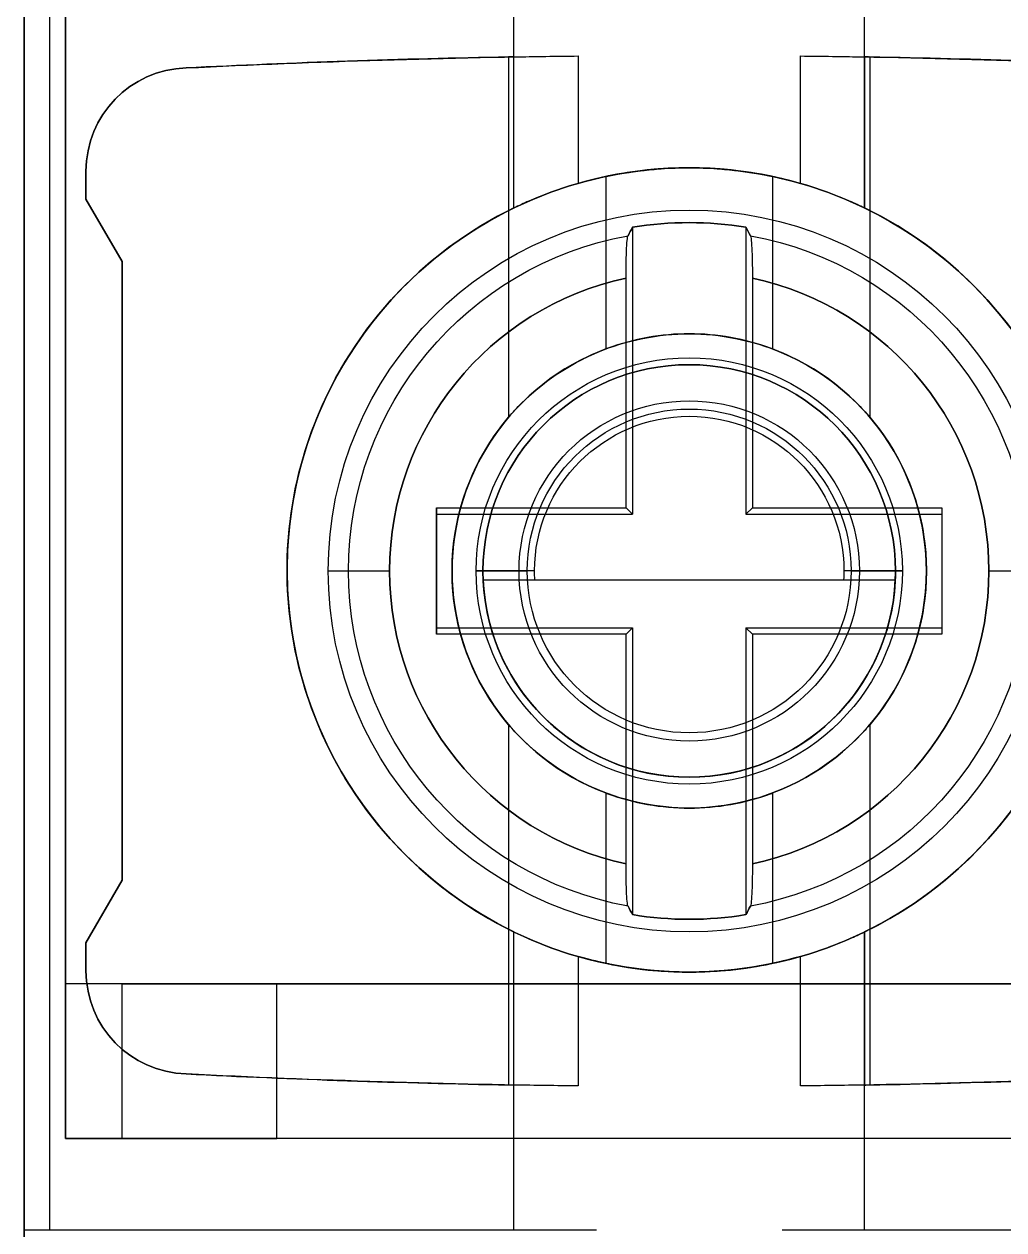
# Model space of a CAD drawing. Header units: inches. Extents: x 0 to 92454, y -34894 to 11.
# Drawn here: x 3.6594 to 4.0335, y 0.2598 to 0.7202 of the extents above; entities that cross this region are included whole.
import ezdxf

# ---------------------------------------------------------------- set-up
doc = ezdxf.new("R2010")
doc.units = ezdxf.units.IN
doc.header["$MEASUREMENT"] = 0

# ---------------------------------------------------------------- blocks, each defined once
blk = doc.blocks.new('2023_07_21_11_46_31_0481')
at = {"color": 7}
for p, q in [((92.95, 23.15, 88.2), (92.95, 12.905, 88.2)), ((93.35, 23.15, 99.989), (93.35, 10.485, 99.989)), ((97.649, 17.974, 103.986), (97.649, 14.481, 103.986)), ((97.7, 16.51, 104.011), (97.7, 17.975, 104.011)), ((97.7, 17.975, 104.011), (97.7, 17.975, 102.1)), ((101.1, 17.975, 102.1), (101.1, 17.975, 104.011)), ((101.1, 17.975, 104.011), (101.1, 16.51, 104.011)), ((101.151, 17.974, 103.986), (101.151, 14.481, 103.986)), ((94.521, 17.868, 102.463), (94.521, 17.868, 100.42)), ((94.521, 17.868, 102.463), (94.521, 17.868, 100.42)), ((93.55, 16.868, 101.99), (93.55, 16.868, 99.99)), ((98.591, 16.815, 102.219), (98.591, 15.143, 102.219)), ((100.209, 16.815, 102.219), (100.209, 15.143, 102.219)), ((97.7, 16.51, 104.011), (97.7, 16.51, 106.4)), ((101.1, 16.51, 106.4), (101.1, 16.51, 104.011)), ((98.85, 16.322, 105.8), (98.85, 13.54, 105.8)), ((99.95, 16.322, 105.8), (99.95, 13.54, 105.8)), ((98.787, 13.603, 107), (98.787, 15.831, 107)), ((100.013, 15.831, 107), (100.013, 13.603, 107)), ((96.95, 12.377, 107), (96.95, 13.603, 107)), ((96.95, 13.603, 107), (98.787, 13.603, 107)), ((100.013, 13.603, 107), (101.85, 13.603, 107)), ((101.85, 13.603, 107), (101.85, 12.377, 107)), ((96.95, 13.54, 105.8), (98.85, 13.54, 105.8)), ((96.95, 13.54, 105.8), (96.95, 12.44, 105.8)), ((99.95, 13.54, 105.8), (101.85, 13.54, 105.8)), ((101.85, 13.54, 105.8), (101.85, 12.44, 105.8)), ((95.5, 13, 106.4), (95.5, 13, 124.1)), ((95.5, 13, 106.4), (95.5, 13, 124.1)), ((95.9, 12.99, 104.4), (96.096, 12.99, 106.635)), ((95.9, 12.99, 104.4), (96.096, 12.99, 106.635)), ((97.1, 12.99, 101.56), (97.1, 12.99, 103.719)), ((97.1, 12.99, 101.56), (97.1, 12.99, 103.719)), ((97.83, 12.99, 100.8), (97.333, 12.99, 101.56)), ((97.333, 12.99, 101.56), (97.75, 12.99, 101.8)), ((97.333, 12.99, 101.56), (97.75, 12.99, 101.8)), ((97.83, 12.99, 100.8), (97.333, 12.99, 101.56)), ((97.4, 12.99, 100.552), (97.83, 12.99, 100.8)), ((97.4, 12.99, 99.989), (97.4, 12.99, 100.552)), ((97.9, 12.99, 93.4), (97.4, 12.99, 93.689)), ((97.4, 12.99, 93.689), (97.4, 12.99, 98.489)), ((97.4, 12.99, 93.689), (97.4, 12.99, 98.489)), ((97.9, 12.99, 93.4), (97.4, 12.99, 93.689)), ((97.4, 12.99, 99.989), (97.4, 12.99, 100.552)), ((97.4, 12.99, 100.552), (97.83, 12.99, 100.8)), ((97.75, 12.99, 101.8), (97.75, 12.99, 104.4)), ((97.75, 12.99, 101.8), (97.75, 12.99, 104.4)), ((97.9, 12.99, 91.4), (97.9, 12.99, 93.4)), ((97.9, 12.99, 91.4), (97.9, 12.99, 93.4)), ((100.9, 12.99, 93.4), (100.9, 12.99, 91.4)), ((101.4, 12.99, 93.689), (100.9, 12.99, 93.4)), ((101.4, 12.99, 93.689), (100.9, 12.99, 93.4)), ((100.9, 12.99, 93.4), (100.9, 12.99, 91.4)), ((100.97, 12.99, 100.8), (101.4, 12.99, 100.552)), ((101.467, 12.99, 101.56), (100.97, 12.99, 100.8)), ((101.467, 12.99, 101.56), (100.97, 12.99, 100.8)), ((100.97, 12.99, 100.8), (101.4, 12.99, 100.552)), ((101.05, 12.99, 104.4), (101.05, 12.99, 101.8)), ((101.05, 12.99, 101.8), (101.467, 12.99, 101.56)), ((101.05, 12.99, 101.8), (101.467, 12.99, 101.56)), ((101.05, 12.99, 104.4), (101.05, 12.99, 101.8)), ((101.4, 12.99, 100.552), (101.4, 12.99, 99.989)), ((101.4, 12.99, 98.489), (101.4, 12.99, 93.689)), ((101.4, 12.99, 98.489), (101.4, 12.99, 93.689)), ((101.4, 12.99, 100.552), (101.4, 12.99, 99.989)), ((101.7, 12.99, 103.719), (101.7, 12.99, 101.56)), ((101.7, 12.99, 103.719), (101.7, 12.99, 101.56)), ((92.95, 12.905, 94.9), (92.95, 5.905, 94.9)), ((97.402, 12.905, 94.9), (97.402, 12.905, 93.689)), ((97.902, 12.905, 93.4), (97.902, 12.905, 91.4)), ((100.898, 12.905, 91.4), (100.898, 12.905, 93.4)), ((101.398, 12.905, 93.689), (101.398, 12.905, 94.9)), ((96.95, 12.44, 105.8), (98.85, 12.44, 105.8)), ((98.85, 12.44, 105.8), (98.85, 9.658, 105.8)), ((99.95, 12.44, 105.8), (99.95, 9.658, 105.8)), ((99.95, 12.44, 105.8), (101.85, 12.44, 105.8)), ((98.787, 12.377, 107), (96.95, 12.377, 107)), ((98.787, 10.149, 107), (98.787, 12.377, 107)), ((101.85, 12.377, 107), (100.013, 12.377, 107)), ((100.013, 12.377, 107), (100.013, 10.149, 107)), ((97.649, 11.499, 103.986), (97.649, 8.006, 103.986)), ((101.151, 11.499, 103.986), (101.151, 8.006, 103.986)), ((98.591, 10.837, 102.219), (98.591, 9.185, 102.219)), ((100.209, 10.837, 102.219), (100.209, 9.185, 102.219)), ((97.7, 9.49, 106.4), (97.7, 9.49, 104.011)), ((97.7, 8.005, 104.011), (97.7, 9.49, 104.011)), ((101.1, 9.49, 104.011), (101.1, 9.49, 106.4)), ((101.1, 9.49, 104.011), (101.1, 8.005, 104.011)), ((93.55, 9.112, 101.99), (93.55, 9.112, 99.99)), ((105.45, 8.985, 96.989), (93.35, 8.985, 96.989)), ((93.9, 7.485, 96.489), (93.9, 8.985, 96.489)), ((95.4, 7.485, 94.9), (95.4, 8.985, 94.9)), ((95.4, 8.985, 94.9), (103.4, 8.985, 94.9)), ((95.4, 7.485, 94.989), (95.4, 8.985, 94.989)), ((94.521, 8.112, 102.463), (94.521, 8.112, 100.42)), ((94.521, 8.112, 102.463), (94.521, 8.112, 100.42)), ((97.7, 8.005, 102.1), (97.7, 8.005, 104.011)), ((101.1, 8.005, 104.011), (101.1, 8.005, 102.1)), ((105.45, 7.485, 96.989), (93.35, 7.485, 96.989)), ((103.4, 7.485, 94.9), (95.4, 7.485, 94.9)), ((98.5, 6.6, 119.7), (98.5, 6.6, 102.1)), ((100.3, 6.6, 119.7), (100.3, 6.6, 102.1))]:
    blk.add_line(p, q, dxfattribs=at)
at = {"color": 7, "extrusion": (0, 0, -1)}
for p, q in [((92.95, 6.6, 100.333), (92.95, 23.15, 100.333)), ((93.2, 6.6, 106.4), (93.2, 23.15, 106.4)), ((93.2, 6.6, 100.333), (93.2, 23.15, 100.333)), ((93.35, 10.485, 98.489), (93.35, 23.15, 98.489)), ((97.7, 17.975, 102.1), (97.7, 23.15, 102.1)), ((97.7, 16.51, 106.4), (97.7, 23.15, 106.4)), ((101.1, 17.975, 102.1), (101.1, 23.15, 102.1)), ((101.1, 16.51, 106.4), (101.1, 23.15, 106.4)), ((98.322, 17.984, 102.1), (98.322, 16.748, 102.1)), ((100.478, 16.748, 102.1), (100.478, 17.984, 102.1)), ((97.902, 12.905, 91.4), (100.898, 12.905, 91.4)), ((97.7, 6.6, 106.4), (97.7, 9.49, 106.4)), ((101.1, 6.6, 106.4), (101.1, 9.49, 106.4)), ((98.322, 9.252, 102.1), (98.322, 7.996, 102.1)), ((100.478, 7.996, 102.1), (100.478, 9.252, 102.1)), ((93.9, 8.985, 96.489), (93.35, 8.985, 96.489)), ((93.35, 8.985, 96.489), (93.35, 7.485, 96.489)), ((93.9, 7.485, 96.489), (93.9, 8.985, 96.489)), ((97.7, 6.6, 102.1), (97.7, 8.005, 102.1)), ((101.1, 6.6, 102.1), (101.1, 8.005, 102.1)), ((93.35, 7.485, 96.489), (93.9, 7.485, 96.489)), ((92.95, 6.6, 100.333), (93.2, 6.6, 100.333)), ((92.95, 3.9, 119.7), (92.95, 6.6, 119.7)), ((92.95, 6.6, 119.7), (98.5, 6.6, 119.7)), ((93.2, 6.6, 106.4), (97.7, 6.6, 106.4)), ((97.7, 6.6, 102.1), (98.5, 6.6, 102.1)), ((100.3, 6.6, 102.1), (101.1, 6.6, 102.1)), ((100.3, 6.6, 119.7), (105.9, 6.6, 119.7)), ((101.1, 6.6, 106.4), (105.6, 6.6, 106.4))]:
    blk.add_line(p, q, dxfattribs=at)
at = {"color": 7, "extrusion": (1, 0, 0)}
for p, q in [((92.95, 23.15, 88.2), (92.95, 12.905, 88.2)), ((92.95, 6.6, 100.333), (92.95, 23.15, 100.333)), ((93.2, 6.6, 100.333), (93.2, 23.15, 100.333)), ((93.2, 6.6, 106.4), (93.2, 23.15, 106.4)), ((101.1, 17.975, 102.1), (101.1, 23.15, 102.1)), ((101.1, 16.51, 106.4), (101.1, 23.15, 106.4)), ((101.1, 17.975, 102.1), (101.1, 17.975, 104.011)), ((101.1, 17.975, 104.011), (101.1, 16.51, 104.011)), ((101.1, 16.51, 106.4), (101.1, 16.51, 104.011)), ((96.95, 12.377, 107), (96.95, 13.603, 107)), ((96.95, 13.603, 107), (96.95, 13.54, 105.8)), ((96.95, 13.54, 105.8), (96.95, 12.44, 105.8)), ((92.95, 12.905, 88.2), (92.95, 12.905, 94.9)), ((92.95, 12.905, 94.9), (92.95, 5.905, 94.9)), ((96.95, 12.44, 105.8), (96.95, 12.377, 107)), ((101.1, 9.49, 104.011), (101.1, 8.005, 104.011)), ((101.1, 9.49, 104.011), (101.1, 9.49, 106.4)), ((101.1, 6.6, 106.4), (101.1, 9.49, 106.4)), ((101.1, 6.6, 102.1), (101.1, 8.005, 102.1)), ((101.1, 8.005, 104.011), (101.1, 8.005, 102.1)), ((92.95, 6.6, 119.7), (92.95, 6.6, 100.333)), ((92.95, 3.9, 119.7), (92.95, 6.6, 119.7)), ((93.2, 6.6, 100.333), (93.2, 6.6, 106.4)), ((101.1, 6.6, 102.1), (101.1, 6.6, 106.4))]:
    blk.add_line(p, q, dxfattribs=at)
at = {"color": 7, "extrusion": (-1, 0, 0)}
for p, q in [((93.35, 10.485, 98.489), (93.35, 23.15, 98.489)), ((93.35, 23.15, 99.989), (93.35, 10.485, 99.989)), ((97.7, 16.51, 106.4), (97.7, 23.15, 106.4)), ((97.7, 17.975, 102.1), (97.7, 23.15, 102.1)), ((97.7, 17.975, 104.011), (97.7, 17.975, 102.1)), ((97.7, 16.51, 104.011), (97.7, 17.975, 104.011)), ((93.55, 16.596, 99.99), (93.55, 16.868, 99.99)), ((93.55, 16.868, 101.99), (93.55, 16.596, 101.99)), ((93.55, 16.868, 101.99), (93.55, 16.868, 99.99)), ((93.55, 16.596, 101.99), (93.55, 16.596, 99.99)), ((97.7, 16.51, 104.011), (97.7, 16.51, 106.4)), ((93.9, 9.99, 100.145), (93.9, 15.99, 100.145)), ((93.9, 15.99, 102.16), (93.9, 9.99, 102.16)), ((93.9, 15.99, 102.16), (93.9, 15.99, 100.145)), ((101.85, 13.603, 107), (101.85, 12.377, 107)), ((101.85, 13.603, 107), (101.85, 13.54, 105.8)), ((101.85, 13.54, 105.8), (101.85, 12.44, 105.8)), ((101.85, 12.44, 105.8), (101.85, 12.377, 107)), ((93.9, 9.99, 102.16), (93.9, 9.99, 100.145)), ((97.7, 8.005, 104.011), (97.7, 9.49, 104.011)), ((97.7, 6.6, 106.4), (97.7, 9.49, 106.4)), ((97.7, 9.49, 106.4), (97.7, 9.49, 104.011)), ((93.55, 9.112, 99.99), (93.55, 9.384, 99.99)), ((93.55, 9.384, 101.99), (93.55, 9.112, 101.99)), ((93.55, 9.384, 101.99), (93.55, 9.384, 99.99)), ((93.55, 9.112, 101.99), (93.55, 9.112, 99.99)), ((93.35, 8.985, 96.489), (93.35, 8.985, 96.989)), ((93.35, 8.985, 96.489), (93.35, 7.485, 96.489)), ((95.4, 7.485, 94.9), (95.4, 8.985, 94.9)), ((95.4, 7.485, 94.989), (95.4, 8.985, 94.989)), ((95.4, 8.985, 94.9), (95.4, 8.985, 94.989)), ((97.7, 8.005, 102.1), (97.7, 8.005, 104.011)), ((97.7, 6.6, 102.1), (97.7, 8.005, 102.1)), ((93.35, 7.485, 96.989), (93.35, 7.485, 96.489)), ((95.4, 7.485, 94.989), (95.4, 7.485, 94.9)), ((97.7, 6.6, 106.4), (97.7, 6.6, 102.1))]:
    blk.add_line(p, q, dxfattribs=at)
at = {"color": 7, "extrusion": (-0.43787, 0, 0.899038)}
for p, q in [((97.649, 17.974, 103.986), (97.649, 14.481, 103.986)), ((93.55, 16.868, 101.99), (93.55, 16.596, 101.99)), ((93.55, 16.596, 101.99), (93.9, 15.99, 102.16)), ((93.9, 15.99, 102.16), (93.9, 9.99, 102.16)), ((97.649, 11.499, 103.986), (97.649, 8.006, 103.986)), ((93.9, 9.99, 102.16), (93.55, 9.384, 101.99)), ((93.55, 9.384, 101.99), (93.55, 9.112, 101.99))]:
    blk.add_line(p, q, dxfattribs=at)
at = {"color": 7, "extrusion": (0.404415, 0, -0.914575)}
for p, q in [((98.322, 17.984, 102.1), (98.322, 16.748, 102.1)), ((93.55, 16.596, 99.99), (93.55, 16.868, 99.99)), ((98.591, 16.815, 102.219), (98.591, 15.143, 102.219)), ((93.9, 15.99, 100.145), (93.55, 16.596, 99.99)), ((93.9, 9.99, 100.145), (93.9, 15.99, 100.145)), ((98.591, 10.837, 102.219), (98.591, 9.185, 102.219)), ((93.55, 9.384, 99.99), (93.9, 9.99, 100.145)), ((93.55, 9.112, 99.99), (93.55, 9.384, 99.99)), ((98.322, 9.252, 102.1), (98.322, 7.996, 102.1))]:
    blk.add_line(p, q, dxfattribs=at)
at = {"color": 7, "extrusion": (-0.404415, 0, -0.914575)}
for p, q in [((100.478, 16.748, 102.1), (100.478, 17.984, 102.1)), ((100.209, 16.815, 102.219), (100.209, 15.143, 102.219)), ((100.209, 10.837, 102.219), (100.209, 9.185, 102.219)), ((100.478, 7.996, 102.1), (100.478, 9.252, 102.1))]:
    blk.add_line(p, q, dxfattribs=at)
at = {"color": 7, "extrusion": (0.43787, 0, 0.899038)}
for p, q in [((101.151, 17.974, 103.986), (101.151, 14.481, 103.986)), ((101.151, 11.499, 103.986), (101.151, 8.006, 103.986))]:
    blk.add_line(p, q, dxfattribs=at)
at = {"color": 7, "extrusion": (-0.866025, -0.5, 0)}
for p, q in [((93.9, 15.99, 100.145), (93.55, 16.596, 99.99)), ((93.55, 16.596, 101.99), (93.9, 15.99, 102.16)), ((93.55, 16.596, 101.99), (93.55, 16.596, 99.99)), ((93.9, 15.99, 102.16), (93.9, 15.99, 100.145))]:
    blk.add_line(p, q, dxfattribs=at)
at = {"color": 7, "extrusion": (0.99863, 0, 0.052336)}
for p, q in [((98.85, 16.322, 105.8), (98.85, 13.54, 105.8)), ((98.787, 13.603, 107), (98.787, 15.831, 107)), ((98.787, 13.603, 107), (98.85, 13.54, 105.8)), ((98.85, 12.44, 105.8), (98.787, 12.377, 107)), ((98.85, 12.44, 105.8), (98.85, 9.658, 105.8)), ((98.787, 10.149, 107), (98.787, 12.377, 107))]:
    blk.add_line(p, q, dxfattribs=at)
at = {"color": 7, "extrusion": (-0.99863, 0, 0.052336)}
for p, q in [((99.95, 16.322, 105.8), (99.95, 13.54, 105.8)), ((100.013, 15.831, 107), (100.013, 13.603, 107)), ((99.95, 13.54, 105.8), (100.013, 13.603, 107)), ((100.013, 12.377, 107), (99.95, 12.44, 105.8)), ((99.95, 12.44, 105.8), (99.95, 9.658, 105.8)), ((100.013, 12.377, 107), (100.013, 10.149, 107))]:
    blk.add_line(p, q, dxfattribs=at)
at = {"color": 7, "extrusion": (0, -0.99863, 0.052336)}
for p, q in [((96.95, 13.603, 107), (98.787, 13.603, 107)), ((96.95, 13.603, 107), (96.95, 13.54, 105.8)), ((98.787, 13.603, 107), (98.85, 13.54, 105.8)), ((99.95, 13.54, 105.8), (100.013, 13.603, 107)), ((100.013, 13.603, 107), (101.85, 13.603, 107)), ((101.85, 13.603, 107), (101.85, 13.54, 105.8)), ((96.95, 13.54, 105.8), (98.85, 13.54, 105.8)), ((99.95, 13.54, 105.8), (101.85, 13.54, 105.8))]:
    blk.add_line(p, q, dxfattribs=at)
at = {"color": 7, "extrusion": (0, 1, 0)}
for p, q in [((92.95, 12.905, 88.2), (92.95, 12.905, 94.9)), ((97.402, 12.905, 94.9), (97.402, 12.905, 93.689)), ((97.902, 12.905, 93.4), (97.902, 12.905, 91.4)), ((97.902, 12.905, 91.4), (100.898, 12.905, 91.4)), ((100.898, 12.905, 91.4), (100.898, 12.905, 93.4)), ((101.398, 12.905, 93.689), (101.398, 12.905, 94.9)), ((93.9, 8.985, 96.489), (93.35, 8.985, 96.489)), ((93.35, 8.985, 96.489), (93.35, 8.985, 96.989)), ((105.45, 8.985, 96.989), (93.35, 8.985, 96.989)), ((95.4, 8.985, 94.9), (103.4, 8.985, 94.9)), ((95.4, 8.985, 94.9), (95.4, 8.985, 94.989))]:
    blk.add_line(p, q, dxfattribs=at)
at = {"color": 7, "extrusion": (0, 0.99863, 0.052336)}
for p, q in [((96.95, 12.44, 105.8), (98.85, 12.44, 105.8)), ((96.95, 12.44, 105.8), (96.95, 12.377, 107)), ((98.85, 12.44, 105.8), (98.787, 12.377, 107)), ((99.95, 12.44, 105.8), (101.85, 12.44, 105.8)), ((100.013, 12.377, 107), (99.95, 12.44, 105.8)), ((101.85, 12.44, 105.8), (101.85, 12.377, 107)), ((98.787, 12.377, 107), (96.95, 12.377, 107)), ((101.85, 12.377, 107), (100.013, 12.377, 107))]:
    blk.add_line(p, q, dxfattribs=at)
at = {"color": 7, "extrusion": (-0.866025, 0.5, 0)}
for p, q in [((93.55, 9.384, 99.99), (93.9, 9.99, 100.145)), ((93.9, 9.99, 102.16), (93.55, 9.384, 101.99)), ((93.9, 9.99, 102.16), (93.9, 9.99, 100.145)), ((93.55, 9.384, 101.99), (93.55, 9.384, 99.99))]:
    blk.add_line(p, q, dxfattribs=at)
at = {"color": 7, "extrusion": (0, -1, 0)}
for p, q in [((105.45, 7.485, 96.989), (93.35, 7.485, 96.989)), ((93.35, 7.485, 96.989), (93.35, 7.485, 96.489)), ((93.35, 7.485, 96.489), (93.9, 7.485, 96.489)), ((103.4, 7.485, 94.9), (95.4, 7.485, 94.9)), ((95.4, 7.485, 94.989), (95.4, 7.485, 94.9)), ((92.95, 6.6, 119.7), (98.5, 6.6, 119.7)), ((92.95, 6.6, 119.7), (92.95, 6.6, 100.333)), ((92.95, 6.6, 100.333), (93.2, 6.6, 100.333)), ((93.2, 6.6, 100.333), (93.2, 6.6, 106.4)), ((93.2, 6.6, 106.4), (97.7, 6.6, 106.4)), ((97.7, 6.6, 102.1), (98.5, 6.6, 102.1)), ((97.7, 6.6, 106.4), (97.7, 6.6, 102.1)), ((98.5, 6.6, 119.7), (98.5, 6.6, 102.1)), ((100.3, 6.6, 102.1), (101.1, 6.6, 102.1)), ((100.3, 6.6, 119.7), (105.9, 6.6, 119.7)), ((100.3, 6.6, 119.7), (100.3, 6.6, 102.1)), ((101.1, 6.6, 102.1), (101.1, 6.6, 106.4)), ((101.1, 6.6, 106.4), (105.6, 6.6, 106.4))]:
    blk.add_line(p, q, dxfattribs=at)
at = {"color": 7, "extrusion": (0, 0, -1)}
for centre, radius, start, end in [((-99.4, -79.418, -102.1), 97.408, 89.00001, 89.36574), ((-99.4, -79.418, -102.1), 97.408, 89.00001, 89.36574), ((-99.4, -79.418, -102.1), 97.408, 90.63426, 90.99999), ((-99.4, -79.418, -102.1), 97.408, 90.63426, 90.99999), ((-99.4, 13, -124.1), 3.9, 0, 180), ((-99.4, 13, -102.1), 3.9, 73.9495, 106.0505), ((-99.4, 13, -106.4), 3.9, 0, 64.1576), ((-99.4, 12.99, -104.4), 3.5, 0, 180), ((-99.4, 12.99, -104.4), 3.5, 0, 180), ((-99.4, 13, -106.4), 3.9, 115.8424, 180), ((-99.4, 12.99, -105.8), 3.378, 80.6281, 99.3719), ((-99.4, 12.99, -106.635), 3.304, 0, 79.6488), ((-99.4, 12.99, -106.635), 3.304, 0, 79.6488), ((-99.4, 12.99, -106.635), 3.304, 100.3512, 180), ((-99.4, 12.99, -106.635), 3.304, 100.3512, 180), ((-99.4, 12.99, -107), 2.906, 0, 77.8246), ((-99.4, 12.99, -107), 2.906, 102.1754, 180), ((-99.4, 12.99, -101.56), 2.067, 0, 180), ((-99.4, 12.99, -101.56), 2.067, 0, 180), ((-99.4, 12.99, -98.489), 2, 0, 180), ((-99.4, 12.99, -93.689), 2, 0, 180), ((-99.4, 12.99, -98.489), 2, 0, 180), ((-99.4, 12.99, -93.689), 2, 0, 180), ((-99.4, 12.99, -100.552), 2, 0, 180), ((-99.4, 12.99, -100.552), 2, 0, 180), ((-99.4, 12.99, -101.8), 1.65, 0, 180), ((-99.4, 12.99, -104.4), 1.65, 0, 180), ((-99.4, 12.99, -101.8), 1.65, 0, 180), ((-99.4, 12.99, -104.4), 1.65, 0, 180), ((-99.4, 12.99, -100.8), 1.57, 0, 180), ((-99.4, 12.99, -100.8), 1.57, 0, 180), ((-99.4, 12.99, -93.4), 1.5, 0, 180), ((-99.4, 12.99, -91.4), 1.5, 0, 180), ((-99.4, 12.99, -93.4), 1.5, 0, 180), ((-99.4, 12.99, -91.4), 1.5, 0, 180), ((-99.4, 13, -124.1), 3.9, 180, 0), ((-99.4, 13, -106.4), 3.9, 295.8424, 0), ((-99.4, 12.99, -104.4), 3.5, 180, 0), ((-99.4, 12.99, -104.4), 3.5, 180, 0), ((-99.4, 12.99, -106.635), 3.304, 280.3512, 0), ((-99.4, 12.99, -106.635), 3.304, 280.3512, 0), ((-99.4, 12.99, -107), 2.906, 282.1754, 0), ((-99.4, 12.99, -101.56), 2.067, 180, 0), ((-99.4, 12.99, -101.56), 2.067, 180, 0), ((-99.4, 12.99, -100.552), 2, 180, 0), ((-99.4, 12.99, -100.552), 2, 180, 0), ((-99.4, 12.99, -93.689), 2, 357.5642, 0), ((-99.4, 12.99, -98.489), 2, 180, 0), ((-99.4, 12.99, -93.689), 2, 357.5642, 0), ((-99.4, 12.99, -98.489), 2, 180, 0), ((-99.4, 12.99, -104.4), 1.65, 180, 0), ((-99.4, 12.99, -101.8), 1.65, 180, 0), ((-99.4, 12.99, -101.8), 1.65, 180, 0), ((-99.4, 12.99, -104.4), 1.65, 180, 0), ((-99.4, 12.99, -100.8), 1.57, 180, 0), ((-99.4, 12.99, -100.8), 1.57, 180, 0), ((-99.4, 12.99, -91.4), 1.5, 356.7515, 0), ((-99.4, 12.99, -93.4), 1.5, 356.7515, 0), ((-99.4, 12.99, -93.4), 1.5, 356.7515, 0), ((-99.4, 12.99, -91.4), 1.5, 356.7515, 0), ((-99.4, 12.99, -106.635), 3.304, 180, 259.6488), ((-99.4, 12.99, -106.635), 3.304, 180, 259.6488), ((-99.4, 12.99, -107), 2.906, 180, 257.8246), ((-99.4, 12.99, -93.4), 1.5, 180, 183.2485), ((-99.4, 12.99, -91.4), 1.5, 180, 183.2485), ((-99.4, 12.99, -93.4), 1.5, 180, 183.2485), ((-99.4, 12.99, -91.4), 1.5, 180, 183.2485), ((-99.4, 13, -106.4), 3.9, 180, 244.1576), ((-99.4, 12.99, -93.689), 2, 180, 182.4358), ((-99.4, 12.99, -93.689), 2, 180, 182.4358), ((-99.4, 12.99, -94.9), 2, 182.4358, 357.5642), ((-99.4, 12.99, -105.8), 3.378, 260.6281, 279.3719), ((-99.4, 13, -102.1), 3.9, 253.9495, 286.0505), ((-99.4, 105.398, -102.1), 97.408, 270.63426, 270.99999), ((-99.4, 105.398, -102.1), 97.408, 270.63426, 270.99999), ((-99.4, 105.398, -102.1), 97.408, 269.00001, 269.36574), ((-99.4, 105.398, -102.1), 97.408, 269.00001, 269.36574)]:
    blk.add_arc(centre, radius, start, end, dxfattribs=at)
at = {"color": 7}
for centre, radius, start, end in [((99.4, 13, 124.1), 3.9, 0, 180), ((99.4, 13, 102.1), 3.9, 73.9495, 106.0505), ((99.4, 13, 106.4), 3.9, 115.8424, 180), ((99.4, 13, 106.4), 3.9, 0, 64.1576), ((99.4, 12.99, 105.8), 3.378, 80.6281, 99.3719), ((99.4, 12.99, 107), 2.906, 102.1754, 180), ((99.4, 12.99, 107), 2.906, 0, 77.8246), ((99.4, 12.99, 99.989), 2, 0, 180), ((99.4, 12.99, 99.989), 2, 0, 180), ((99.4, 13, 106.4), 3.9, 180, 244.1576), ((99.4, 13, 124.1), 3.9, 180, 0), ((99.4, 12.99, 107), 2.906, 180, 257.8246), ((99.4, 12.99, 99.989), 2, 180, 0), ((99.4, 12.99, 99.989), 2, 180, 0), ((99.4, 12.99, 107), 2.906, 282.1754, 0), ((99.4, 13, 106.4), 3.9, 295.8424, 0), ((99.4, 12.99, 94.9), 2, 182.4358, 357.5642), ((99.4, 12.99, 105.8), 3.378, 260.6281, 279.3719), ((99.4, 13, 102.1), 3.9, 253.9495, 286.0505)]:
    blk.add_arc(centre, radius, start, end, dxfattribs=at)
at = {"color": 7, "extrusion": (0.99863, -8.45432e-11, 0.052336)}
blk.add_arc((-695.943, 31.263, 104.252), 715.621, 5.550642, 5.617896, dxfattribs=at)
at = {"color": 7, "extrusion": (-0.99863, 8.45432e-11, -0.052336)}
blk.add_arc((695.943, 31.263, -104.252), 715.621, 174.382104, 174.449358, dxfattribs=at)
at = {"color": 7, "extrusion": (-0.99863, 4.00067e-11, 0.052336)}
blk.add_arc((695.942, 41.667, -94.276), 715.62, 174.382102, 174.449356, dxfattribs=at)
at = {"color": 7, "extrusion": (0.99863, -4.00067e-11, -0.052336)}
blk.add_arc((-695.942, 41.667, 94.276), 715.62, 5.550644, 5.617898, dxfattribs=at)
at = {"color": 7, "extrusion": (0, 1, 0)}
for centre, radius, start, end in [((-96.494, 106.6, 12.99), 0.4, 5, 90), ((-96.494, 106.6, 12.99), 0.4, 5, 90), ((-102.306, 106.6, 12.99), 0.4, 90, 175), ((-102.306, 106.6, 12.99), 0.4, 90, 175), ((-93.9, 94.989, 8.985), 1.5, 90, 180), ((-93.9, 94.989, 7.485), 1.5, 90, 180)]:
    blk.add_arc(centre, radius, start, end, dxfattribs=at)
at = {"color": 7, "extrusion": (-1, 0, 0)}
for radius, start in [(1.5, 360), (3, 0), (1.5, 360)]:
    blk.add_arc((-10.485, 96.989, -93.35), radius, start, 90, dxfattribs=at)
at = {"color": 7, "extrusion": (1, 0, 0)}
blk.add_arc((10.485, 96.989, 93.35), 3, 90, 180, dxfattribs=at)
at = {"color": 7, "extrusion": (-0.99863, -8.4517e-11, -0.052336)}
blk.add_arc((-721.923, 31.263, -104.252), 715.621, 5.550642, 5.617896, dxfattribs=at)
at = {"color": 7, "extrusion": (0.99863, 8.4517e-11, 0.052336)}
blk.add_arc((721.923, 31.263, 104.252), 715.621, 174.382104, 174.449358, dxfattribs=at)
at = {"color": 7, "extrusion": (0.99863, -9.57229e-11, -0.052336)}
blk.add_arc((721.922, 41.667, 94.276), 715.62, 174.382102, 174.449356, dxfattribs=at)
at = {"color": 7, "extrusion": (-0.99863, 9.57229e-11, 0.052336)}
blk.add_arc((-721.922, 41.667, -94.276), 715.62, 5.550644, 5.617898, dxfattribs=at)
at = {"color": 7, "extrusion": (0, -1, 0)}
for centre in [(93.9, 94.989, -8.985), (93.9, 94.989, -7.485)]:
    blk.add_arc(centre, 1.5, 360, 90, dxfattribs=at)
at = {"color": 7, "extrusion": (0.404415, 0, -0.914575)}
for centre, major_axis, start_param, end_param in [((99.4, -79.418, 102.577), (-97.408, 0, -43.073), 1.520692, 1.559726), ((99.4, -79.418, 102.577), (-97.408, 0, -43.073), 1.520692, 1.559726), ((94.55, 16.868, 100.432), (-1, 0, -0.442), 0, 1.542233), ((94.55, 16.868, 100.432), (-1, 0, -0.442), 0, 1.542233), ((99.4, 12.99, 102.577), (-2.3, 0, -1.017), 6.283185, 7.494632), ((99.4, 12.99, 102.577), (-2.3, 0, -1.017), 5.071739, 6.283185), ((94.55, 9.112, 100.432), (-1, 0, -0.442), -1.542233, 0), ((94.55, 9.112, 100.432), (-1, 0, -0.442), -1.542233, 0)]:
    blk.add_ellipse(centre, major_axis=major_axis, ratio=0.914575, start_param=start_param, end_param=end_param, dxfattribs=at)
at = {"color": 7, "extrusion": (-0.43787, 3.38964e-32, 0.899038)}
blk.add_ellipse((99.4, -79.418, 104.839), major_axis=(-97.408, 0, -47.442), ratio=0.899038, start_param=-1.552815, end_param=-1.520692, dxfattribs=at)
blk.add_ellipse((99.4, -79.418, 104.839), major_axis=(-97.408, 0, -47.442), ratio=0.899038, start_param=-1.552815, end_param=-1.520692, dxfattribs=at)
at = {"color": 7, "extrusion": (0.003346, -0.999543, 0.030057)}
blk.add_ellipse((99.395, 17.872, 100.396), major_axis=(-2.557, -0.101, -3.071), ratio=0.998846, start_param=-2.008654, end_param=-1.994374, dxfattribs=at)
blk.add_ellipse((99.395, 17.872, 100.396), major_axis=(-2.557, -0.101, -3.071), ratio=0.998846, start_param=-2.008654, end_param=-1.994374, dxfattribs=at)
at = {"color": 7, "extrusion": (-0.404415, -6.16298e-33, -0.914575)}
blk.add_ellipse((99.4, -79.418, 102.577), major_axis=(-97.408, 0, 43.073), ratio=0.914575, start_param=1.581866, end_param=1.620901, dxfattribs=at)
blk.add_ellipse((99.4, -79.418, 102.577), major_axis=(-97.408, 0, 43.073), ratio=0.914575, start_param=1.581866, end_param=1.620901, dxfattribs=at)
at = {"color": 7, "extrusion": (-0.003346, -0.999543, 0.030057)}
blk.add_ellipse((99.405, 17.872, 100.396), major_axis=(2.589, -0.1, -3.044), ratio=0.998825, start_param=1.984098, end_param=1.998378, dxfattribs=at)
blk.add_ellipse((99.405, 17.872, 100.396), major_axis=(2.589, -0.1, -3.044), ratio=0.998825, start_param=1.984098, end_param=1.998378, dxfattribs=at)
at = {"color": 7, "extrusion": (0.43787, 3.08149e-33, 0.899038)}
blk.add_ellipse((99.4, -79.418, 104.839), major_axis=(-97.408, 0, 47.442), ratio=0.899038, start_param=-1.620901, end_param=-1.588778, dxfattribs=at)
blk.add_ellipse((99.4, -79.418, 104.839), major_axis=(-97.408, 0, 47.442), ratio=0.899038, start_param=-1.620901, end_param=-1.588778, dxfattribs=at)
at = {"color": 7, "extrusion": (-0.43787, 8.27181e-25, 0.899038)}
blk.add_ellipse((94.55, 16.868, 102.477), major_axis=(-1, 0, -0.487), ratio=0.899038, start_param=-1.542233, end_param=0, dxfattribs=at)
blk.add_ellipse((94.55, 16.868, 102.477), major_axis=(-1, 0, -0.487), ratio=0.899038, start_param=-1.542233, end_param=0, dxfattribs=at)
at = {"color": 7, "extrusion": (0.404415, -1.2326e-32, -0.914575)}
for start_param, end_param in [(1.290663, 1.361888), (1.290663, 1.361888), (-1.361888, -1.290663), (-1.361888, -1.290663)]:
    blk.add_ellipse((99.4, 13, 102.577), major_axis=(-3.9, 0, -1.725), ratio=0.914575, start_param=start_param, end_param=end_param, dxfattribs=at)
at = {"color": 7, "extrusion": (-0.404415, 0, -0.914575)}
for centre, major_axis, start_param, end_param in [((99.4, 13, 102.577), (-3.9, 0, 1.725), 1.779705, 1.85093), ((99.4, 13, 102.577), (-3.9, 0, 1.725), 1.779705, 1.85093), ((99.4, 12.99, 102.577), (-2.3, 0, 1.017), 8.213331, 9.424778), ((99.4, 12.99, 102.577), (-2.3, 0, 1.017), 3.141593, 4.353039), ((99.4, 13, 102.577), (-3.9, 0, 1.725), -1.85093, -1.779705), ((99.4, 13, 102.577), (-3.9, 0, 1.725), -1.85093, -1.779705)]:
    blk.add_ellipse(centre, major_axis=major_axis, ratio=0.914575, start_param=start_param, end_param=end_param, dxfattribs=at)
at = {"color": 7, "extrusion": (-0.404415, 0, 0.914575)}
for start_param, end_param in [(-1.211447, 0), (0, 1.211447)]:
    blk.add_ellipse((99.4, 12.99, 102.577), major_axis=(-2.3, 0, -1.017), ratio=0.914575, start_param=start_param, end_param=end_param, dxfattribs=at)
at = {"color": 7, "extrusion": (0.404415, 0, 0.914575)}
for start_param, end_param in [(-3.141593, -1.930146), (1.930146, 3.141593)]:
    blk.add_ellipse((99.4, 12.99, 102.577), major_axis=(-2.3, 0, 1.017), ratio=0.914575, start_param=start_param, end_param=end_param, dxfattribs=at)
at = {"color": 7, "extrusion": (0.43787, 0, -0.899038)}
for start_param, end_param in [(0, 0.705152), (-0.705152, 0)]:
    blk.add_ellipse((99.4, 12.99, 104.839), major_axis=(-2.3, 0, -1.12), ratio=0.899038, start_param=start_param, end_param=end_param, dxfattribs=at)
at = {"color": 7, "extrusion": (-0.43787, 0, 0.899038)}
for start_param, end_param in [(5.578033, 6.283185), (6.283185, 6.988338)]:
    blk.add_ellipse((99.4, 12.99, 104.839), major_axis=(-2.3, 0, -1.12), ratio=0.899038, start_param=start_param, end_param=end_param, dxfattribs=at)
at = {"color": 7, "extrusion": (-0.43787, 0, -0.899038)}
for start_param, end_param in [(2.43644, 3.141593), (-3.141593, -2.43644)]:
    blk.add_ellipse((99.4, 12.99, 104.839), major_axis=(-2.3, 0, 1.12), ratio=0.899038, start_param=start_param, end_param=end_param, dxfattribs=at)
at = {"color": 7, "extrusion": (0.43787, 0, 0.899038)}
for start_param, end_param in [(3.141593, 3.846745), (8.719626, 9.424778)]:
    blk.add_ellipse((99.4, 12.99, 104.839), major_axis=(-2.3, 0, 1.12), ratio=0.899038, start_param=start_param, end_param=end_param, dxfattribs=at)
at = {"color": 7, "extrusion": (-0.43787, 1.2326e-32, 0.899038)}
blk.add_ellipse((94.55, 9.112, 102.477), major_axis=(-1, 0, -0.487), ratio=0.899038, start_param=0, end_param=1.542233, dxfattribs=at)
blk.add_ellipse((94.55, 9.112, 102.477), major_axis=(-1, 0, -0.487), ratio=0.899038, start_param=0, end_param=1.542233, dxfattribs=at)
at = {"color": 7, "extrusion": (-0.43787, -8.62817e-32, 0.899038)}
blk.add_ellipse((99.4, 105.398, 104.839), major_axis=(97.408, 0, 47.442), ratio=0.899038, start_param=-1.620901, end_param=-1.588778, dxfattribs=at)
blk.add_ellipse((99.4, 105.398, 104.839), major_axis=(97.408, 0, 47.442), ratio=0.899038, start_param=-1.620901, end_param=-1.588778, dxfattribs=at)
at = {"color": 7, "extrusion": (0.404415, 9.86076e-32, -0.914575)}
blk.add_ellipse((99.4, 105.398, 102.577), major_axis=(97.408, 0, 43.073), ratio=0.914575, start_param=1.581866, end_param=1.620901, dxfattribs=at)
blk.add_ellipse((99.4, 105.398, 102.577), major_axis=(97.408, 0, 43.073), ratio=0.914575, start_param=1.581866, end_param=1.620901, dxfattribs=at)
at = {"color": 7, "extrusion": (-0.404415, -1.2326e-32, -0.914575)}
blk.add_ellipse((99.4, 105.398, 102.577), major_axis=(97.408, 0, -43.073), ratio=0.914575, start_param=1.520692, end_param=1.559726, dxfattribs=at)
blk.add_ellipse((99.4, 105.398, 102.577), major_axis=(97.408, 0, -43.073), ratio=0.914575, start_param=1.520692, end_param=1.559726, dxfattribs=at)
at = {"color": 7, "extrusion": (0.43787, -4.93038e-32, 0.899038)}
blk.add_ellipse((99.4, 105.398, 104.839), major_axis=(97.408, 0, -47.442), ratio=0.899038, start_param=-1.552815, end_param=-1.520692, dxfattribs=at)
blk.add_ellipse((99.4, 105.398, 104.839), major_axis=(97.408, 0, -47.442), ratio=0.899038, start_param=-1.552815, end_param=-1.520692, dxfattribs=at)
at = {"color": 7, "extrusion": (0.003346, 0.999543, 0.030057)}
blk.add_ellipse((99.395, 8.108, 100.396), major_axis=(2.599, -0.1, 3.035), ratio=0.998818, start_param=-1.16088, end_param=-1.146599, dxfattribs=at)
blk.add_ellipse((99.395, 8.108, 100.396), major_axis=(2.599, -0.1, 3.035), ratio=0.998818, start_param=-1.16088, end_param=-1.146599, dxfattribs=at)
at = {"color": 7, "extrusion": (-0.003346, 0.999543, 0.030057)}
blk.add_ellipse((99.405, 8.108, 100.396), major_axis=(-2.573, -0.101, 3.058), ratio=0.998836, start_param=1.138003, end_param=1.152282, dxfattribs=at)
blk.add_ellipse((99.405, 8.108, 100.396), major_axis=(-2.573, -0.101, 3.058), ratio=0.998836, start_param=1.138003, end_param=1.152282, dxfattribs=at)
at = {"color": 7}
for points, knots in [([(101.1, 16.51, 104.011), (101.052, 16.533, 104.033), (101.004, 16.555, 104.055), (100.717, 16.68, 104.176), (100.462, 16.762, 104.256), (99.937, 16.872, 104.363), (99.667, 16.9, 104.39), (99.133, 16.9, 104.39), (98.863, 16.872, 104.363), (98.338, 16.762, 104.256), (98.083, 16.68, 104.176), (97.796, 16.555, 104.055), (97.748, 16.533, 104.033), (97.7, 16.51, 104.011)], [-2.2908447, -2.2908447, -2.2908447, -2.2908447, -2.2744025, -2.2744025, -2.1942017, -2.1942017, -2.1140009, -2.1140009, -2.0338001, -2.0338001, -1.9535994, -1.9535994, -1.9371571, -1.9371571, -1.9371571, -1.9371571]), ([(101.1, 16.51, 104.011), (101.052, 16.533, 104.033), (101.004, 16.555, 104.055), (100.717, 16.68, 104.176), (100.462, 16.762, 104.256), (99.937, 16.872, 104.363), (99.667, 16.9, 104.39), (99.133, 16.9, 104.39), (98.863, 16.872, 104.363), (98.338, 16.762, 104.256), (98.083, 16.68, 104.176), (97.796, 16.555, 104.055), (97.748, 16.533, 104.033), (97.7, 16.51, 104.011)], [-2.2908447, -2.2908447, -2.2908447, -2.2908447, -2.2744025, -2.2744025, -2.1942017, -2.1942017, -2.1140009, -2.1140009, -2.0338001, -2.0338001, -1.9535994, -1.9535994, -1.9371571, -1.9371571, -1.9371571, -1.9371571]), ([(98.591, 16.815, 102.219), (98.603, 16.818, 102.225), (98.616, 16.82, 102.23), (98.874, 16.872, 102.338), (99.144, 16.9, 102.39), (99.656, 16.9, 102.39), (99.926, 16.872, 102.338), (100.184, 16.82, 102.23), (100.197, 16.818, 102.225), (100.209, 16.815, 102.219)], [0.2271788, 0.2271788, 0.2271788, 0.2271788, 0.2310316, 0.2310316, 0.3078847, 0.3078847, 0.3847379, 0.3847379, 0.3885907, 0.3885907, 0.3885907, 0.3885907]), ([(98.591, 16.815, 102.219), (98.603, 16.818, 102.225), (98.616, 16.82, 102.23), (98.874, 16.872, 102.338), (99.144, 16.9, 102.39), (99.656, 16.9, 102.39), (99.926, 16.872, 102.338), (100.184, 16.82, 102.23), (100.197, 16.818, 102.225), (100.209, 16.815, 102.219)], [0.2271788, 0.2271788, 0.2271788, 0.2271788, 0.2310316, 0.2310316, 0.3078847, 0.3078847, 0.3847379, 0.3847379, 0.3885907, 0.3885907, 0.3885907, 0.3885907]), ([(98.787, 15.831, 107), (98.787, 15.881, 107), (98.788, 15.941, 106.988), (98.79, 16.035, 106.95), (98.791, 16.086, 106.917), (98.795, 16.157, 106.847), (98.798, 16.191, 106.798), (98.802, 16.226, 106.717), (98.804, 16.236, 106.675), (98.806, 16.241, 106.635)], [0.1796322, 0.1796322, 0.1796322, 0.1796322, 0.19487605, 0.19487605, 0.21000214, 0.21000214, 0.22495004, 0.22495004, 0.23632673, 0.23632673, 0.23632673, 0.23632673]), ([(98.787, 15.831, 107), (98.787, 15.881, 107), (98.788, 15.941, 106.988), (98.79, 16.035, 106.95), (98.791, 16.086, 106.917), (98.795, 16.157, 106.847), (98.798, 16.191, 106.798), (98.802, 16.226, 106.717), (98.804, 16.236, 106.675), (98.806, 16.241, 106.635)], [0.1796322, 0.1796322, 0.1796322, 0.1796322, 0.19487605, 0.19487605, 0.21000214, 0.21000214, 0.22495004, 0.22495004, 0.23632673, 0.23632673, 0.23632673, 0.23632673]), ([(99.994, 16.241, 106.635), (99.996, 16.236, 106.675), (99.998, 16.226, 106.717), (100.002, 16.191, 106.798), (100.005, 16.157, 106.847), (100.009, 16.086, 106.917), (100.01, 16.035, 106.95), (100.012, 15.941, 106.988), (100.013, 15.881, 107), (100.013, 15.831, 107)], [0.00337921, 0.00337921, 0.00337921, 0.00337921, 0.01475589, 0.01475589, 0.0297038, 0.0297038, 0.04482989, 0.04482989, 0.06007374, 0.06007374, 0.06007374, 0.06007374]), ([(99.994, 16.241, 106.635), (99.996, 16.236, 106.675), (99.998, 16.226, 106.717), (100.002, 16.191, 106.798), (100.005, 16.157, 106.847), (100.009, 16.086, 106.917), (100.01, 16.035, 106.95), (100.012, 15.941, 106.988), (100.013, 15.881, 107), (100.013, 15.831, 107)], [0.00337921, 0.00337921, 0.00337921, 0.00337921, 0.01475589, 0.01475589, 0.0297038, 0.0297038, 0.04482989, 0.04482989, 0.06007374, 0.06007374, 0.06007374, 0.06007374]), ([(97.649, 14.481, 103.986), (97.689, 14.528, 104.006), (97.731, 14.573, 104.025), (97.973, 14.816, 104.133), (98.227, 14.992, 104.225), (98.792, 15.229, 104.354), (99.104, 15.29, 104.39), (99.696, 15.29, 104.39), (100.008, 15.229, 104.354), (100.573, 14.992, 104.225), (100.827, 14.816, 104.133), (101.069, 14.573, 104.025), (101.111, 14.528, 104.006), (101.151, 14.481, 103.986)], [0.1595926, 0.1595926, 0.1595926, 0.1595926, 0.1786805, 0.1786805, 0.2675521, 0.2675521, 0.3564236, 0.3564236, 0.4452952, 0.4452952, 0.5341668, 0.5341668, 0.5532547, 0.5532547, 0.5532547, 0.5532547]), ([(97.649, 14.481, 103.986), (97.689, 14.528, 104.006), (97.731, 14.573, 104.025), (97.973, 14.816, 104.133), (98.227, 14.992, 104.225), (98.792, 15.229, 104.354), (99.104, 15.29, 104.39), (99.696, 15.29, 104.39), (100.008, 15.229, 104.354), (100.573, 14.992, 104.225), (100.827, 14.816, 104.133), (101.069, 14.573, 104.025), (101.111, 14.528, 104.006), (101.151, 14.481, 103.986)], [0.1595926, 0.1595926, 0.1595926, 0.1595926, 0.1786805, 0.1786805, 0.2675521, 0.2675521, 0.3564236, 0.3564236, 0.4452952, 0.4452952, 0.5341668, 0.5341668, 0.5532547, 0.5532547, 0.5532547, 0.5532547]), ([(100.209, 15.143, 102.219), (100.202, 15.146, 102.222), (100.195, 15.148, 102.225), (99.944, 15.24, 102.333), (99.668, 15.29, 102.39), (99.132, 15.29, 102.39), (98.856, 15.24, 102.333), (98.605, 15.148, 102.225), (98.598, 15.146, 102.222), (98.591, 15.143, 102.219)], [-0.4137439, -0.4137439, -0.4137439, -0.4137439, -0.4115364, -0.4115364, -0.3311014, -0.3311014, -0.2506664, -0.2506664, -0.2484589, -0.2484589, -0.2484589, -0.2484589]), ([(100.209, 15.143, 102.219), (100.202, 15.146, 102.222), (100.195, 15.148, 102.225), (99.944, 15.24, 102.333), (99.668, 15.29, 102.39), (99.132, 15.29, 102.39), (98.856, 15.24, 102.333), (98.605, 15.148, 102.225), (98.598, 15.146, 102.222), (98.591, 15.143, 102.219)], [-0.4137439, -0.4137439, -0.4137439, -0.4137439, -0.4115364, -0.4115364, -0.3311014, -0.3311014, -0.2506664, -0.2506664, -0.2484589, -0.2484589, -0.2484589, -0.2484589]), ([(101.151, 11.499, 103.986), (101.111, 11.452, 104.006), (101.069, 11.407, 104.025), (100.827, 11.164, 104.133), (100.573, 10.988, 104.225), (100.008, 10.751, 104.354), (99.696, 10.69, 104.39), (99.104, 10.69, 104.39), (98.792, 10.751, 104.354), (98.227, 10.988, 104.225), (97.973, 11.164, 104.133), (97.731, 11.407, 104.025), (97.689, 11.452, 104.006), (97.649, 11.499, 103.986)], [-0.5532547, -0.5532547, -0.5532547, -0.5532547, -0.5341668, -0.5341668, -0.4452952, -0.4452952, -0.3564236, -0.3564236, -0.2675521, -0.2675521, -0.1786805, -0.1786805, -0.1595926, -0.1595926, -0.1595926, -0.1595926]), ([(101.151, 11.499, 103.986), (101.111, 11.452, 104.006), (101.069, 11.407, 104.025), (100.827, 11.164, 104.133), (100.573, 10.988, 104.225), (100.008, 10.751, 104.354), (99.696, 10.69, 104.39), (99.104, 10.69, 104.39), (98.792, 10.751, 104.354), (98.227, 10.988, 104.225), (97.973, 11.164, 104.133), (97.731, 11.407, 104.025), (97.689, 11.452, 104.006), (97.649, 11.499, 103.986)], [-0.5532547, -0.5532547, -0.5532547, -0.5532547, -0.5341668, -0.5341668, -0.4452952, -0.4452952, -0.3564236, -0.3564236, -0.2675521, -0.2675521, -0.1786805, -0.1786805, -0.1595926, -0.1595926, -0.1595926, -0.1595926]), ([(98.591, 10.837, 102.219), (98.598, 10.834, 102.222), (98.605, 10.832, 102.225), (98.856, 10.74, 102.333), (99.132, 10.69, 102.39), (99.668, 10.69, 102.39), (99.944, 10.74, 102.333), (100.195, 10.832, 102.225), (100.202, 10.834, 102.222), (100.209, 10.837, 102.219)], [0.2484589, 0.2484589, 0.2484589, 0.2484589, 0.2506664, 0.2506664, 0.3311014, 0.3311014, 0.4115364, 0.4115364, 0.4137439, 0.4137439, 0.4137439, 0.4137439]), ([(98.591, 10.837, 102.219), (98.598, 10.834, 102.222), (98.605, 10.832, 102.225), (98.856, 10.74, 102.333), (99.132, 10.69, 102.39), (99.668, 10.69, 102.39), (99.944, 10.74, 102.333), (100.195, 10.832, 102.225), (100.202, 10.834, 102.222), (100.209, 10.837, 102.219)], [0.2484589, 0.2484589, 0.2484589, 0.2484589, 0.2506664, 0.2506664, 0.3311014, 0.3311014, 0.4115364, 0.4115364, 0.4137439, 0.4137439, 0.4137439, 0.4137439]), ([(98.806, 9.739, 106.635), (98.804, 9.744, 106.675), (98.802, 9.754, 106.717), (98.798, 9.789, 106.798), (98.795, 9.823, 106.847), (98.791, 9.894, 106.917), (98.79, 9.945, 106.95), (98.788, 10.039, 106.988), (98.787, 10.099, 107), (98.787, 10.149, 107)], [-0.23632673, -0.23632673, -0.23632673, -0.23632673, -0.22495004, -0.22495004, -0.21000214, -0.21000214, -0.19487605, -0.19487605, -0.1796322, -0.1796322, -0.1796322, -0.1796322]), ([(98.806, 9.739, 106.635), (98.804, 9.744, 106.675), (98.802, 9.754, 106.717), (98.798, 9.789, 106.798), (98.795, 9.823, 106.847), (98.791, 9.894, 106.917), (98.79, 9.945, 106.95), (98.788, 10.039, 106.988), (98.787, 10.099, 107), (98.787, 10.149, 107)], [-0.23632673, -0.23632673, -0.23632673, -0.23632673, -0.22495004, -0.22495004, -0.21000214, -0.21000214, -0.19487605, -0.19487605, -0.1796322, -0.1796322, -0.1796322, -0.1796322]), ([(100.013, 10.149, 107), (100.013, 10.099, 107), (100.012, 10.039, 106.988), (100.01, 9.945, 106.95), (100.009, 9.894, 106.917), (100.005, 9.823, 106.847), (100.002, 9.789, 106.798), (99.998, 9.754, 106.717), (99.996, 9.744, 106.675), (99.994, 9.739, 106.635)], [-0.06007374, -0.06007374, -0.06007374, -0.06007374, -0.04482989, -0.04482989, -0.0297038, -0.0297038, -0.01475589, -0.01475589, -0.00337921, -0.00337921, -0.00337921, -0.00337921]), ([(100.013, 10.149, 107), (100.013, 10.099, 107), (100.012, 10.039, 106.988), (100.01, 9.945, 106.95), (100.009, 9.894, 106.917), (100.005, 9.823, 106.847), (100.002, 9.789, 106.798), (99.998, 9.754, 106.717), (99.996, 9.744, 106.675), (99.994, 9.739, 106.635)], [-0.06007374, -0.06007374, -0.06007374, -0.06007374, -0.04482989, -0.04482989, -0.0297038, -0.0297038, -0.01475589, -0.01475589, -0.00337921, -0.00337921, -0.00337921, -0.00337921]), ([(97.7, 9.49, 104.011), (97.748, 9.467, 104.033), (97.796, 9.445, 104.055), (98.083, 9.32, 104.176), (98.338, 9.238, 104.256), (98.863, 9.128, 104.363), (99.133, 9.1, 104.39), (99.667, 9.1, 104.39), (99.937, 9.128, 104.363), (100.462, 9.238, 104.256), (100.717, 9.32, 104.176), (101.004, 9.445, 104.055), (101.052, 9.467, 104.033), (101.1, 9.49, 104.011)], [-0.8815108, -0.8815108, -0.8815108, -0.8815108, -0.8650685, -0.8650685, -0.7848678, -0.7848678, -0.704667, -0.704667, -0.6244662, -0.6244662, -0.5442654, -0.5442654, -0.5278232, -0.5278232, -0.5278232, -0.5278232]), ([(97.7, 9.49, 104.011), (97.748, 9.467, 104.033), (97.796, 9.445, 104.055), (98.083, 9.32, 104.176), (98.338, 9.238, 104.256), (98.863, 9.128, 104.363), (99.133, 9.1, 104.39), (99.667, 9.1, 104.39), (99.937, 9.128, 104.363), (100.462, 9.238, 104.256), (100.717, 9.32, 104.176), (101.004, 9.445, 104.055), (101.052, 9.467, 104.033), (101.1, 9.49, 104.011)], [-0.8815108, -0.8815108, -0.8815108, -0.8815108, -0.8650685, -0.8650685, -0.7848678, -0.7848678, -0.704667, -0.704667, -0.6244662, -0.6244662, -0.5442654, -0.5442654, -0.5278232, -0.5278232, -0.5278232, -0.5278232]), ([(100.209, 9.185, 102.219), (100.197, 9.182, 102.225), (100.184, 9.18, 102.23), (99.926, 9.128, 102.338), (99.656, 9.1, 102.39), (99.144, 9.1, 102.39), (98.874, 9.128, 102.338), (98.616, 9.18, 102.23), (98.603, 9.182, 102.225), (98.591, 9.185, 102.219)], [0.8429483, 0.8429483, 0.8429483, 0.8429483, 0.8468011, 0.8468011, 0.9236542, 0.9236542, 1.0005074, 1.0005074, 1.0043601, 1.0043601, 1.0043601, 1.0043601]), ([(100.209, 9.185, 102.219), (100.197, 9.182, 102.225), (100.184, 9.18, 102.23), (99.926, 9.128, 102.338), (99.656, 9.1, 102.39), (99.144, 9.1, 102.39), (98.874, 9.128, 102.338), (98.616, 9.18, 102.23), (98.603, 9.182, 102.225), (98.591, 9.185, 102.219)], [0.8429483, 0.8429483, 0.8429483, 0.8429483, 0.8468011, 0.8468011, 0.9236542, 0.9236542, 1.0005074, 1.0005074, 1.0043601, 1.0043601, 1.0043601, 1.0043601])]:
    blk.add_open_spline(points, degree=3, knots=knots, dxfattribs=at)
for points, weights in [([(97.402, 12.905, 93.689), (97.688, 12.905, 93.524), (97.902, 12.905, 93.4)], [1, 1.01038838211, 1]), ([(97.402, 12.905, 93.689), (97.688, 12.905, 93.524), (97.902, 12.905, 93.4)], [1, 1.01038838211, 1]), ([(100.898, 12.905, 93.4), (101.112, 12.905, 93.524), (101.398, 12.905, 93.689)], [1, 1.01038838202, 1]), ([(100.898, 12.905, 93.4), (101.112, 12.905, 93.524), (101.398, 12.905, 93.689)], [1, 1.01038838202, 1])]:
    blk.add_rational_spline(points, weights, degree=2, dxfattribs=at)

msp = doc.modelspace()

# ---------------------------------------------------------------- block references
at = {"xscale": 0.03937007874015748, "yscale": 0.03937007874015748, "zscale": 0.03937007874015748}
msp.add_blockref('2023_07_21_11_46_31_0481', (0, 0), dxfattribs=at)
msp.add_blockref('2023_07_21_11_46_31_0481', (0, 0), dxfattribs=at)

doc.saveas('drawing.dxf')
